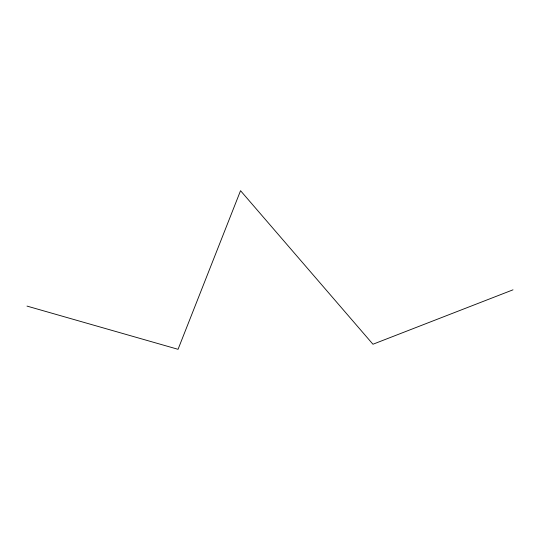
<?xml version="1.0" encoding="UTF-8"?>
<svg xmlns="http://www.w3.org/2000/svg" width="540" height="540" viewBox="0 0 540 540"><rect width="100%" height="100%" fill="white"/><g stroke="black" fill="none" stroke-linecap="round" stroke-linejoin="round"><path stroke-width="0.81" d="M513 289.825L372.951 344.243L240.543 190.694L178.052 349.306L27 306.092"/></g></svg>
